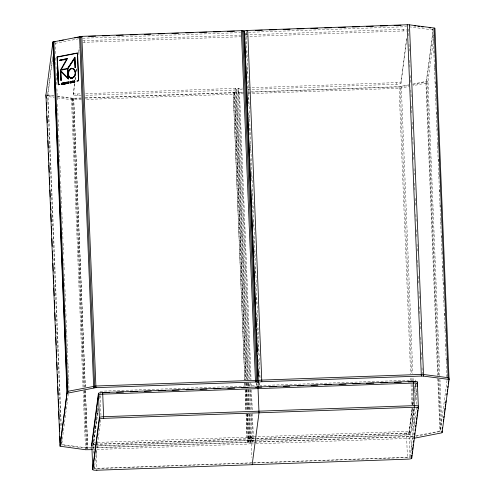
<?xml version="1.0" encoding="UTF-8"?>
<svg xmlns="http://www.w3.org/2000/svg" width="495" height="495" viewBox="0 0 495 495"><rect width="100%" height="100%" fill="white"/><g stroke="black" fill="none" stroke-linecap="round" stroke-linejoin="round"><path stroke-width="0.37" stroke-dasharray="2.48 1.86" d="M52.631 56.628L47.594 94.861L54.165 95.82M52.6 58.998L47.656 96.5L54.233 97.459M81.155 95.492L77.319 95.628A4.158 0.674 -2.3 0 1 73.254 95.102L74.801 81.236M74.999 79.707L75.302 77.412M76.106 71.299L76.614 67.481M78.625 52.198L79.231 47.613M73.254 95.102L74.869 82.875M75.271 79.819L75.673 76.762M76.379 71.41L76.675 69.121M78.594 54.605L79.194 50.02M90.808 447.789L86.681 447.864L61.634 444.51L68.316 393.834M93.407 441.825L95.219 428.026M95.325 427.259L96.432 418.832M96.531 418.065L97.849 408.103M94.91 444.176L93.369 444.232L98.115 408.208M99.575 397.114L100.033 393.649M98.332 408.709L93.487 445.463A2.494 0.402 -2.3 0 0 94.57 445.76M99.644 398.753L100.046 395.691M252.141 462.788L96.834 468.326A2.494 0.402 -2.3 0 1 94.39 468.01L100.751 419.766M245.99 44.197L245.619 34.928L246.133 31.018M249.61 379.213L238.144 93.79L238.658 89.88L242.488 89.743M246.659 32.466L246.201 32.658L245.687 36.568L403.703 30.931A4.158 0.674 -2.3 0 1 406.612 31.024M91.581 447.758L248.342 442.103L248.799 441.917L249.313 438.007L252.636 437.889L251.683 414.117M257.45 384.652L256.342 384.695L256.596 382.74M93.085 447.975L248.403 442.406L250.464 441.856L251.107 436.967L251.93 457.529M251.169 438.607L250.526 443.495L248.471 444.046L96.234 449.51M413.418 436.287L253.582 441.986L252.122 441.794L252.636 437.889M259.244 384.59L259.665 384.572L259.788 383.594M247.84 89.552L396.681 84.243A4.158 0.674 -2.3 0 0 400.919 83.42L406.593 38.226M400.919 83.42L406.859 38.338M413.009 84.045L426.319 81.366L433.1 29.935M438.125 375.297L426.387 83.005L433.168 31.532M439.808 375.742L427.983 81.304L433.7 37.917M256.484 438.415L408.975 432.976L411.896 408.684M412.391 404.91L413.288 398.116M414.581 388.297L415.076 384.522M408.975 432.976L412.261 408.059M412.657 405.04L413.368 399.651M414.544 390.691L415.583 382.802M412.527 408.177L409.093 434.214A2.494 0.402 -2.3 0 1 406.55 434.709L97.472 445.723M413.028 404.353L413.331 402.051M414.544 392.863L415.75 383.675M411.432 451.063L410.689 432.512L413.919 408.01M415.231 398.054L416.437 388.866M414.185 408.121L410.757 434.152A4.158 0.674 -2.3 0 1 406.513 434.981L95.888 446.051M415.194 400.461L416.505 390.506M253.688 462.732L407.453 457.25A2.494 0.402 -2.3 0 0 410.002 456.761L416.555 406.983M415.627 435.916L440.364 431.009L447.053 380.278M85.208 98.109L233.195 92.831L236.418 92.206L236.932 88.296L248.651 380.055M426.387 83.005L413.071 85.684M85.19 97.837L233.232 92.565L234.754 92.268L235.274 88.358L246.993 380.117M244.759 379.69L233.232 92.565L234.754 92.268L246.318 380.166M55.094 43.368L78.872 38.752M409.229 84.781L399.088 86.65L248.02 92.033M247.946 92.305L399.05 86.922A3.162 0.514 -2.3 0 0 401.303 86.693L409.161 85.165M412.731 84.472L427.012 81.7A3.162 0.514 -2.3 0 0 427.983 81.304M248.044 93.679L399.156 88.289L409.291 86.421M416.06 436.2L441.051 431.349M82.634 38.245L240.65 32.608M248.496 32.33L406.506 26.699M82.745 40.776A4.158 0.674 -2.3 0 1 84.28 40.677L240.768 35.102M245.619 34.928L403.635 29.292A4.158 0.674 -2.3 0 1 406.55 29.384M82.807 42.415A4.158 0.674 -2.3 0 1 84.342 42.316L240.83 36.741M73.192 93.462A4.158 0.674 -2.3 0 0 77.251 93.988L81.093 93.852M85.697 93.685L242.426 88.104M247.791 87.912L396.613 82.603A4.158 0.674 -2.3 0 0 400.857 81.78M85.765 95.325L235.335 89.997L234.822 93.908L233.566 94.186L85.258 99.476M81.39 97.973L72.858 98.239L56.9 96.172M243.398 92.2L238.175 92.231L238.596 88.24L250.297 379.609M57.259 96.605L72.443 98.524L81.353 98.245M247.983 380.111L236.418 92.206A3.162 0.514 -2.3 0 0 239.506 92.608L243.342 92.472M81.421 99.619L72.92 99.879L57.309 97.855M243.441 93.84L238.144 93.79M100.07 391.242L257.103 385.642M259.386 385.562L415.676 379.993L415.738 381.633M93.301 442.592L408.907 431.343M95.677 444.145L255.81 438.44M95.826 444.411L255.773 438.712M256.546 438.681L406.445 433.342A4.158 0.674 -2.3 0 0 410.689 432.512M92.317 448.006L85.48 448.099L61.597 444.999M413.096 436.571L253.551 442.258A3.162 0.514 -2.3 0 1 250.464 441.856M93.153 449.615L95.467 449.534M255.915 443.817L413.164 438.211L411.995 408.059M251.336 463.085L96.797 468.592A4.158 0.674 -2.3 0 1 93.883 468.499M252.877 463.029L407.416 457.522A4.158 0.674 -2.3 0 0 410.937 457.095M409.068 26.804L433.261 29.972M46.808 95.25L53.528 96.123M238.175 92.231L238.491 92.305M432.741 29.118L432.871 29.892M433.577 35.399L433.731 39.216M434.189 50.663L434.375 55.242M434.802 65.928L434.987 70.507M435.445 81.953L435.662 87.299M436.033 96.457L436.213 101.036M436.677 112.483L436.825 116.3M437.289 127.747L437.469 132.326M437.933 143.773L438.081 147.59M438.545 159.037L438.7 162.855M439.158 174.302L439.312 178.113M439.77 189.566L439.925 193.378M440.383 204.825L440.538 208.643M440.996 220.089L441.181 224.668M441.639 236.115L441.794 239.933M442.252 251.38L442.406 255.197M442.833 265.883L443.019 270.462M443.477 281.909L443.631 285.726M444.12 297.934L444.275 301.752M444.733 313.199L444.887 317.017M445.351 328.463L445.5 332.275M445.964 343.728L446.113 347.539M446.577 358.986L446.725 362.804M447.189 374.251L447.282 376.54M432.896 29.081L439.937 203.909M439.968 204.67L445.543 343.567M445.574 344.334L446.892 377.147M439.962 379.578L441.781 424.815M427.012 81.7L438.805 375.371M438.96 379.207L441.07 431.758M438.279 379.114L440.364 431.009M425.929 83.191L437.667 375.488M437.79 378.539L439.907 431.201M408.412 28.995L408.752 37.391M409.025 44.259L409.365 52.656M409.668 60.285L409.978 67.92M410.281 75.549L410.59 83.179M410.862 90.047L411.203 98.443M411.512 106.079L411.815 113.708M412.156 122.104L412.428 128.972M412.768 137.369L413.071 144.998M413.381 152.627L413.653 159.501M414.024 168.659L414.266 174.76M414.606 183.156L414.94 191.553M415.218 198.421L415.553 206.817M415.862 214.446L416.171 222.082M416.474 229.711L416.784 237.34M417.056 244.208L417.396 252.605M417.7 260.24L418.009 267.869M418.343 276.266L418.621 283.134M418.956 291.53L419.265 299.159M419.568 306.795L419.878 314.424M420.181 322.053L420.459 328.921M420.8 337.318L421.103 344.953M421.412 352.582L421.746 360.979M422.025 367.847L422.266 373.954M403.635 29.292L403.703 30.931M415.781 384.38L416.604 404.811M401.303 86.693L412.824 373.465M413.009 378.062L413.102 380.364M414.241 408.734L414.884 424.84M400.22 88.184L411.685 373.607M411.871 378.186L411.958 380.482M412.112 384.293L412.941 404.898M413.096 408.715L413.95 430.087M399.05 86.922L410.621 373.719M410.757 378.298L410.85 380.593M411.048 384.405L411.877 405.009M396.613 82.603L396.681 84.243M410.002 456.761L409.031 432.574A2.494 0.402 -2.3 0 1 406.482 433.069L407.453 458.345M246.201 32.658L260.116 379.139M246.269 51.065L246.603 59.462M246.881 66.33L247.215 74.726M247.494 81.595L247.828 89.985M248.106 96.859L248.471 106.017M248.75 112.885L249.09 121.281M249.362 128.149L249.672 135.779M249.975 143.408L250.346 152.571M250.588 158.672L250.928 167.069M251.2 173.937L251.54 182.333M251.844 189.962L252.184 198.359M252.456 205.227L252.797 213.623M253.075 220.492L253.409 228.888M253.688 235.756L254.022 244.153M254.3 251.021L254.665 260.178M254.913 266.279L255.278 275.443M255.556 282.311L255.859 289.94M256.169 297.569L256.503 305.966M256.781 312.834L257.146 321.991M257.394 328.098L257.821 338.784M257.852 339.545L258.464 354.81M258.65 359.389L259.021 368.546M259.262 374.653L259.448 379.232M259.603 383.05L259.665 384.572M256.28 383.149L256.342 384.695M239.506 92.608L251.07 379.405M251.206 383.984L251.299 386.279M251.503 390.091L252.258 410.052M252.45 413.752L253.613 443.897A3.162 0.514 -2.3 0 1 250.526 443.495L249.344 414.068M250.421 382.678L250.544 385.747M250.699 389.577L251.528 410.281M249.796 383.792L249.882 386.081M250.037 389.899L250.866 410.504M251.021 414.321L252.122 441.794M248.756 382.74L248.898 386.23M249.035 389.639L249.901 411.11M250.018 414.018L251.039 439.585M248.106 383.198L248.23 386.279M248.366 389.714L249.226 411.184M236.171 92.404L247.704 379.535M247.859 383.39L247.983 386.477M248.106 389.565L248.973 411.178M249.096 414.266L250.278 443.693M247.104 382.821L247.271 387.065M247.382 389.763L248.23 410.992M248.342 413.696L249.554 443.891M246.442 383.254L246.566 386.341M246.689 389.429L247.562 411.042M247.686 414.129L248.799 441.917M234.358 92.757L245.891 379.882M246.015 382.969L246.17 386.83M246.293 389.918L247.135 410.757M247.259 413.845L248.471 444.046M234.296 92.454L245.829 379.585M245.953 382.672L246.108 386.527M246.232 389.614L247.098 411.227M247.222 414.315L248.342 442.103M244.889 382.777L245.044 386.638M245.167 389.726L246.003 410.565M246.126 413.653L247.271 442.214M233.195 92.831L244.728 379.962M244.852 383.05L245.006 386.911M245.13 389.998L245.965 410.838M246.089 413.925L247.302 444.12M100.176 395.678L100.999 416.06M84.28 40.677L84.342 42.316M96.104 451.31L96.81 469.006M93.796 453.216L93.419 443.823A2.494 0.402 -2.3 0 0 94.508 444.12M94.31 465.894L94.39 468.01M93.326 443.136L93.369 444.232M77.251 93.988L77.319 95.628M85.276 386.923L73.681 98.251L72.635 98.214L84.23 386.886M85.431 390.784L87.726 447.901M73.65 98.517L85.208 386.422M85.369 390.277L87.757 449.807M84.385 390.747L86.681 447.864M72.443 98.524L84.039 387.195M84.162 390.283L86.557 449.813M71.435 98.449L83.03 387.121M83.185 390.982L85.542 449.738M55.063 42.502L55.558 54.852M55.681 57.94L56.176 70.29M56.3 73.378L56.795 85.728M56.919 88.815L57.42 101.166M57.544 104.253L58.039 116.603M58.163 119.691L58.657 132.035M58.781 135.123L59.276 147.473M59.4 150.56L59.895 162.911M60.019 165.998L60.52 178.349M60.644 181.436L61.139 193.786M61.262 196.874L61.757 209.224M61.881 212.312L62.376 224.662M62.5 227.75L62.995 240.1M63.119 243.187L63.62 255.531M63.744 258.619L64.239 270.969M64.362 274.057L64.857 286.407M64.981 289.495L65.476 301.845M65.6 304.932L66.095 317.283M66.219 320.37L66.782 334.261M66.813 335.035L67.4 349.699M67.431 350.472L68.019 365.137M68.05 365.91L68.638 380.575M68.669 381.348L69.009 389.837M64.338 285.052L64.4 286.599M64.956 300.49L65.018 302.03M65.575 315.928L65.637 317.468M66.194 331.365L66.256 332.906M66.813 346.803L66.874 348.344M67.438 362.235L67.499 363.782M68.056 377.673L68.118 379.22M61.275 425.372L48.009 95.021L47.594 94.861L61.015 429.072M61.869 440.036L62.054 444.665M61.541 442.196L61.634 444.51M47.025 100.652L47.087 102.199M48.423 135.389L48.485 136.929M48.887 146.966L49.104 152.367M49.506 162.403L49.599 164.717M50.898 197.134L50.96 198.681M51.369 208.711L51.554 213.345M51.987 224.148L52.049 225.695M53.38 258.885L53.441 260.426M53.844 270.462L54.029 275.09M54.438 285.126L54.53 287.44M56.294 331.44L56.51 336.841M56.913 346.877L57.005 349.192M58.775 393.185L58.992 398.586M59.394 408.623L59.487 410.937M94.304 444.417A4.158 0.674 -2.3 0 1 92.912 444.318M94.366 446.057A4.158 0.674 -2.3 0 1 93.635 446.02M432.946 29.904L432.896 29.49L432.946 29.904"/><path stroke-width="0.74" d="M73.161 82.151L72.548 82.133L73.056 82.263M74.009 81.793L74.559 81.947M61.702 83.667C61.231 83.098 62.531 84.534 62.37 83.983M70.989 81.601L70.915 82.065M72.449 81.929L72.449 81.267M74.064 81.502L73.916 80.908L74.652 80.778M68.483 82.838L68.378 82.455M71.602 81.966L71.138 82.015L71.206 81.65M71.521 82.028L71.193 82.059M62.252 83.339L61.955 83.649L62.772 83.909M68.675 83.018L68.774 83.383L67.722 83.482M62.234 83.995L62.327 84.323M73.359 82.083L73.18 82.393M74.819 81.799L73.817 82.083M64.511 82.752L65.13 83.537M73.056 82.492L72.437 82.467L72.388 82.065M73.916 82.164L73.879 81.613M73.279 81.477L72.951 81.013M74.869 81.706L74.745 80.988M71.899 82.257L71.874 81.842M64.22 84.094L64.536 84.1M65.309 82.603L65.179 83.544M69.411 77.338C67.351 76.589 68.36 69.158 70.253 68.935M68.236 74.504L68.23 72.969M69.022 71.286C68.533 70.271 68.656 77.059 68.663 74.825M74.937 74.442C76.614 72.35 72.381 64.975 69.151 70.896M74.04 77.041C75.265 77.245 75.976 70.247 74.949 70.253M75.333 74.578L75.314 71.107M65.934 83.228L66.101 82.535M71.633 82.294L71.094 82.572M72.827 81.26C72.493 81.384 72.994 81.743 72.988 81.582M74.522 81.254L74.04 81.106L74.337 81.335M74.306 80.957L74.566 81.192L74.132 81.007M72.753 81.885L72.598 82.164L73.149 81.904M66.955 83.179L67.023 83.141M62.735 84.119L62.667 84.317M92.379 449.646L85.542 449.738L60.044 446.212L45.93 94.922L52.909 41.976L81.836 36.358L241.387 30.671L244.474 31.074A3.162 0.514 -2.3 0 1 247.698 30.449L407.243 24.762A3.162 0.514 -2.3 0 1 409.458 24.83L434.084 28.029A3.162 0.514 -2.3 0 1 434.957 28.364L449.07 379.646L442.091 432.593A3.162 0.514 -2.3 0 1 441.119 432.989L415.416 437.982A3.162 0.514 -2.3 0 1 413.777 438.18M60.044 446.212L67.017 393.265L52.909 41.976M91.761 443.885L98.418 393.346A4.158 0.674 -2.3 0 1 102.663 392.523L413.282 381.447A4.158 0.674 -2.3 0 1 417.347 381.979L418.386 407.8L411.729 458.339A4.158 0.674 -2.3 0 1 407.484 459.162L96.859 470.231A4.158 0.674 -2.3 0 1 92.8 469.706L91.761 443.885A4.158 0.674 -2.3 0 0 91.816 444.003M92.8 469.706L99.458 419.166L98.418 393.346M257.938 387.257L258.514 380.723L255.426 380.321L95.882 386.007L67.215 391.421L60.192 444.757M252.172 464.7L259.009 412.811L257.975 386.985M417.044 384.275L417.347 381.979M417.013 386.682L417.415 383.619A4.158 0.674 -2.3 0 0 413.35 383.087L102.725 394.162A4.158 0.674 -2.3 0 0 98.486 394.985L91.829 445.525A4.158 0.674 -2.3 0 0 92.454 445.865M411.865 455.165L411.661 456.699A4.158 0.674 -2.3 0 1 411.574 456.823M412.063 453.637L412.366 451.341M412.57 449.807L412.873 447.511M413.071 445.976L413.275 444.448M413.579 442.153L413.777 440.618M414.08 438.322L414.383 436.027M414.587 434.492L414.785 432.964M415.088 430.662L415.293 429.134M415.596 426.839L415.8 425.304M415.998 423.776L416.301 421.474M416.505 419.946L416.809 417.644M417.007 416.116L417.31 413.82M417.514 412.286L417.817 409.99M418.015 408.455L418.318 406.16A4.158 0.674 -2.3 0 0 414.253 405.634L103.634 416.703A4.158 0.674 -2.3 0 0 99.39 417.526L92.732 468.066A4.158 0.674 -2.3 0 0 92.788 468.19M442.32 428.744L442.511 427.278M443.285 421.394L443.576 419.185M443.768 417.718L443.966 416.246M444.256 414.043L444.547 411.834M444.739 410.361L445.03 408.158M445.222 406.686L445.512 404.483M445.71 403.01L446.001 400.802M446.775 394.923L446.966 393.451M447.257 391.248L447.449 389.775M447.74 387.566L447.938 386.1M448.229 383.891L448.519 381.688M448.711 380.216L449.002 378.007L448.501 377.741L423.497 374.48A3.162 0.514 -2.3 0 0 421.288 374.412L261.737 380.098A3.162 0.514 -2.3 0 0 258.514 380.723L258.78 380.94M66.627 82.486C68.013 82.535 65.891 82.139 66.181 83.247M71.088 81.78L71.633 81.663L71.336 81.557M61.671 84.565L62.537 84.193M61.727 84.558L62.321 84.348M68.539 71.515L68.298 72.468M70.952 82.801L71.67 82.343M62.129 83.098L62.741 83.141C62.432 84.008 62.921 82.814 62.184 83.092M66.181 82.863L66.311 82.585M74.863 74.875L74.287 76.02L74.485 75.655M74.609 76.329L75.191 75.048M66.602 82.238L67.073 82.263L66.2 82.387M66.949 83.234L66.621 83.482M74.033 81.718L74.516 81.576M74.436 81.984L74.132 82.028M71.744 82.529L71.02 82.795M68.279 79.039L67.815 68.694L74.603 58.41L67.815 68.694L68.279 79.039L60.767 71.36L61.182 80.419L60.767 80.481L60.359 70.29L67.506 68.916L67.871 77.969L60.359 70.29L66.59 59.307M61.225 69.634L67.462 58.651L59.944 60.093L60.019 60.6L59.994 60.099M67.172 83.414L65.977 83.513L66.441 83.766M74.918 57.203L75.333 67.4L74.869 57.197L67.592 68.397L61.176 69.628M74.337 76.026L73.557 76.948L73.817 76.663M71.039 81.465L71.348 81.329M66.064 82.597L66.553 82.257M73.068 82.207L72.938 82.306M71.614 82.684L70.884 82.776L71.441 82.814M62.178 83.104L61.658 83.531M73.606 76.954L71.33 77.833L71.998 77.795M73.792 77.356L72.023 78.297L72.394 78.198M62.562 84.478L62.042 84.62M67.017 393.265L95.95 387.647L255.494 381.961L258.582 382.363A3.162 0.514 -2.3 0 1 261.805 381.738L421.35 376.052A3.162 0.514 -2.3 0 1 423.565 376.12L448.192 379.318A3.162 0.514 -2.3 0 1 449.07 379.646M66.837 83.63L66.8 83.692M71.441 82.257L70.884 82.102M70.531 68.694L71.664 68.26L71.292 68.36M66.318 82.312L67.103 82.288M72.92 81.025L73 81.019M54.568 41.92L55.032 41.728L54.698 41.821M74.559 82.195L74.349 82.257M62.116 83.123L62.327 83.092M71.299 81.322L71.917 81.774M74.429 82.238L74.764 82.04M246.25 30.925L247.661 30.721M63.552 82.894L63.669 84.317L63.28 84.329M70.327 81.576L70.451 83.005L70.061 83.061L69.999 81.588L70.34 81.52L70.383 82.95M70.111 82.95L70.012 81.638M68.588 81.879L67.598 82.052M66.615 82.492L66.887 82.554M66.639 83.5L66.151 83.29M59.313 40.899L60.743 40.621M61.832 40.411L63.348 40.114M74.689 37.917L76.199 37.62M77.164 37.434L78.594 37.156M57.123 56.882L58.292 84.763L57.123 56.882L77.567 52.928L78.686 80.803L76.898 81.131L78.495 80.586L77.393 53.212L57.315 57.098L58.466 84.478L57.315 57.098M59.944 60.093L67.413 58.645M59.969 60.594L66.633 59.313M74.553 58.404L74.968 67.469L75.277 67.394M74.968 67.469L75.333 67.4M63.323 82.999L63.608 82.844L63.608 84.268M64.164 82.826L64.461 82.733M68.675 82.151C68.322 81.632 69.232 81.966 67.883 82.244L68.421 82.479L67.895 82.591M58.416 84.472L59.907 84.2L58.243 84.756M67.97 83.222L68.762 82.999L67.97 83.222L68.31 82.752M65.068 83.983L65.433 83.921M80.747 37.014L81.811 36.902M66.429 83.507C67.351 83.445 65.705 83.556 66.169 82.919M71.614 68.254L73.439 68.527L74.801 69.882M72.066 78.303L70.575 78.179L70.921 78.284M80.734 36.741L81.805 36.63M88.704 36.383L95.609 36.141M102.515 35.894L109.414 35.646M116.319 35.399L123.224 35.157M130.129 34.91L137.028 34.662M144.231 34.409L150.839 34.167M158.109 33.914L164.643 33.679M171.982 33.419L178.454 33.184M185.854 32.924L193.025 32.664M199.726 32.429L206.83 32.175M213.599 31.934L220.64 31.68M227.477 31.439L234.444 31.191M255.371 30.443L262.307 30.195M269.243 29.948L276.179 29.7M283.115 29.453L290.051 29.211M296.988 28.964L303.924 28.716M310.866 28.469L317.802 28.221M324.739 27.974L331.675 27.726M338.611 27.479L345.547 27.231M352.483 26.984L359.42 26.736M366.356 26.489L373.292 26.241M380.228 25.994L387.17 25.746M394.107 25.499L401.043 25.251M102.626 392.789L109.581 392.541M116.535 392.294L123.49 392.046M130.445 391.799L137.4 391.551M144.354 391.304L151.303 391.056M158.258 390.809L165.212 390.561M172.167 390.314L179.122 390.066M186.077 389.819L193.031 389.571M199.986 389.318L206.941 389.07M213.896 388.822L220.85 388.575M227.805 388.328L234.754 388.08M241.708 387.832L247.933 387.61M255.618 387.338L261.799 387.115M269.317 386.849L276.148 386.607M283.437 386.348L289.804 386.119M297.346 385.853L303.528 385.63M311.046 385.364L317.87 385.116M324.701 384.875L331.526 384.634M339.069 384.361L346.024 384.114M352.774 383.873L359.933 383.619M366.43 383.39L373.843 383.124M380.797 382.876L387.672 382.629M394.496 382.387L401.327 382.146M408.152 381.899L415.738 381.633M99.458 419.166A4.158 0.674 -2.3 0 1 103.696 418.343L414.321 407.274A4.158 0.674 -2.3 0 1 418.386 407.8M64.158 82.789L64.232 84.212M62.203 83.333L62.593 83.513M74.089 82.263L73.866 82.158M72.994 81.013L72.598 81.087M61.875 83.995L61.98 84.02M61.182 80.419L60.767 71.36M414.21 25.839L415.695 26.031M417.929 26.322L419.414 26.513M421.647 26.804L423.138 26.996M429.091 27.77L430.576 27.961M73.52 69.164L73.78 69.38M74.324 69.226L74.572 69.535M74.924 71.317L75.091 72.171M68.607 72.542L68.539 72.994M68.26 74.986L68.564 75.89M69.609 76.929C68.199 74.832 70.346 78.352 71.379 77.839M74.485 81.991L74.139 82.015M72.326 82.238L72.969 82.517M71.144 82.578L71.521 82.554M65.396 82.547L65.451 83.971M63.218 82.906L63.28 84.379M67.66 83.531L67.648 82.059M65.897 83.302L66.101 83.618M62.054 83.37L62.618 83.519M65.142 83.958L64.4 83.123L64.536 84.15M62.203 83.692L61.943 83.624M62.308 83.667L62.673 83.785M70.624 78.185L69.634 77.604M45.93 94.922L46.27 98.196M68.842 75.63L69.046 76.001M434.084 28.029L448.192 379.318M442.091 432.593L442.029 430.953A3.162 0.514 -2.3 0 1 441.763 431.157M409.458 24.83L423.565 376.12M407.243 24.762L421.35 376.052M413.282 381.447L414.321 407.274M411.605 455.289L411.729 458.339M247.698 30.449L261.805 381.738M244.536 32.608L255.377 302.513M255.414 303.54L255.865 314.783M255.958 317.078L256.361 327.046M256.472 329.781L256.856 339.316M256.998 342.905L257.344 351.586M257.499 355.422L257.839 363.856M258.05 369.146L258.334 376.126M244.276 30.894L258.384 382.183M243.596 30.746L257.703 382.035M242.544 30.671L256.651 381.954M241.387 30.671L255.494 381.961M102.663 392.523L103.696 418.343M81.836 36.358L95.95 387.647M80.623 36.444L94.737 387.733M79.584 36.593L93.697 387.882M96.847 469.823L96.859 470.231M53.881 41.58L67.988 392.869M53.175 41.772L67.283 393.061M46.456 102.83L46.765 110.546M46.982 115.948L47.26 122.896M47.477 128.298L47.761 135.246M47.978 140.648L48.256 147.597M48.473 152.998L48.751 159.947M48.968 165.349L49.246 172.297M49.463 177.699L49.741 184.641M49.958 190.049L50.236 196.991M50.453 202.399L50.738 209.342M50.923 213.976L51.233 221.692M51.418 226.326L51.727 234.042M51.913 238.677L52.223 246.392M52.408 251.021L52.718 258.743M52.903 263.371L53.212 271.093M53.398 275.721L53.714 283.443M53.899 288.071L54.209 295.793M54.394 300.422L54.704 308.137M54.889 312.772L55.199 320.488M55.384 325.122L55.694 332.838M55.879 337.472L56.189 345.188M56.374 349.823L56.684 357.539M56.876 362.173L57.185 369.889M57.37 374.517L57.68 382.239M57.865 386.867L58.175 394.589M58.36 399.218L58.67 406.94M58.856 411.568L59.165 419.29M59.351 423.918L59.66 431.634M59.852 436.268L60.13 443.217M100.083 393.284A2.494 0.402 -2.3 0 1 100.275 393.129M413.251 381.719A2.494 0.402 -2.3 0 1 415.534 381.893"/></g></svg>
